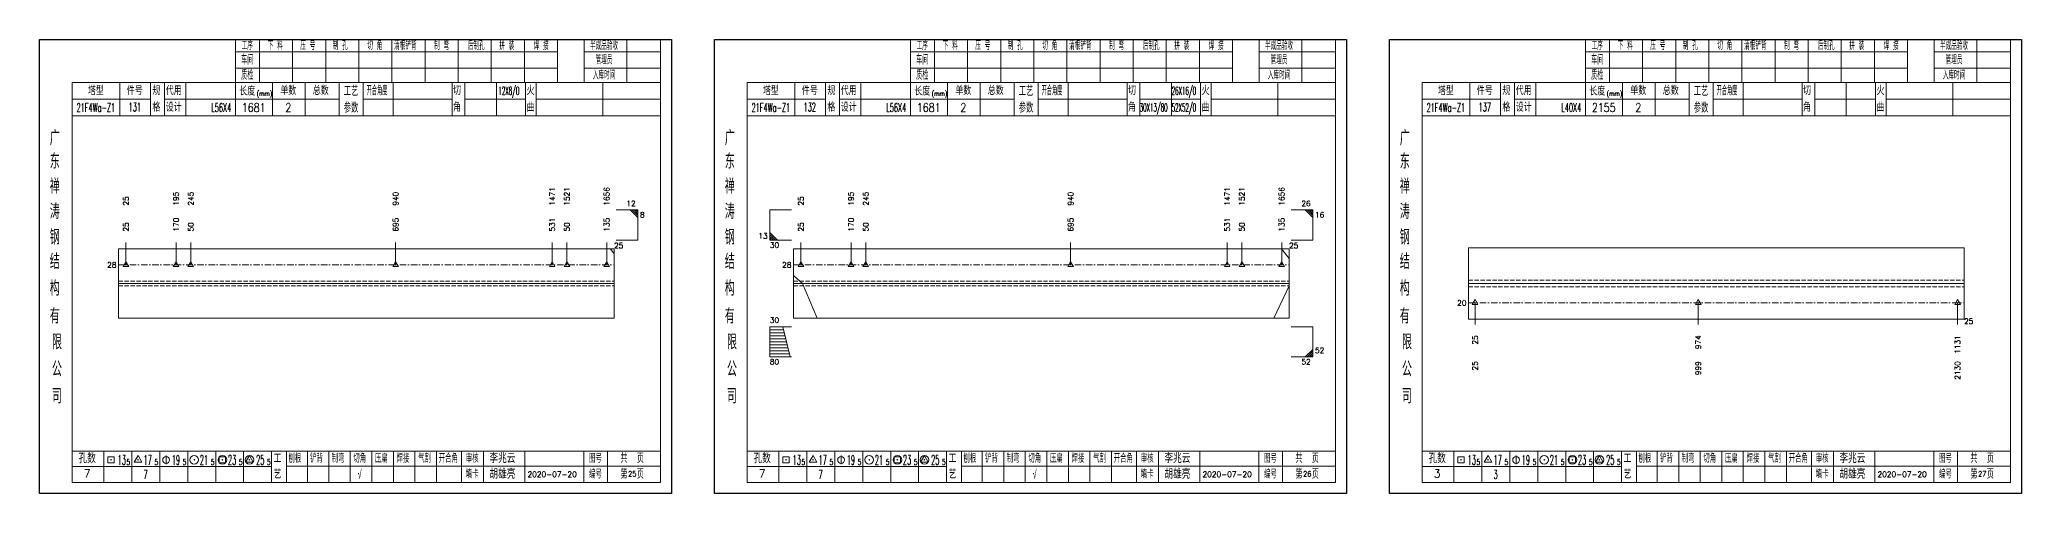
# Model space of a CAD drawing. Extents: x 1310 to 15542, y -76 to 8381.
# Drawn here: x 9008 to 9924, y 5794 to 6004 of the extents above; entities that cross this region are included whole.
import ezdxf
from ezdxf.enums import TextEntityAlignment as Align

# ---------------------------------------------------------------- set-up
doc = ezdxf.new("R2010")
doc.units = 0
doc.header["$MEASUREMENT"] = 0
doc.linetypes.add('一点画线', pattern=[5.2, 3, -1, 0.2, -1])
doc.linetypes.add('虚线', pattern=[2.75, 2, -0.75])
doc.layers.get('0').update_dxf_attribs({"linetype": 'CONTINUOUS', "lineweight": 25})
for name, color, linetype, lineweight in [('1', 7, 'CONTINUOUS', 25), ('4', 7, 'CONTINUOUS', 25), ('5', 7, 'CONTINUOUS', 25)]:
    doc.layers.add(name, color=color, linetype=linetype, lineweight=lineweight)
doc.styles.get("Standard").update_dxf_attribs({"font": 'simplex.shx', "width": 0.7, "height": 3, "bigfont": 'gbhzfs.shx'})

# ---------------------------------------------------------------- blocks, each defined once
blk = doc.blocks.new('孔17.5')
at = {"layer": '5', "color": 7, "linetype": 'Continuous', "lineweight": 13}
for p, q in [((0, 1), (-0.866, -0.5)), ((-0.1, -0.1), (0.1, 0.1)), ((0.1, -0.1), (-0.1, 0.1)), ((0.866, -0.5), (0, 1)), ((-0.866, -0.5), (0.866, -0.5))]:
    blk.add_line(p, q, dxfattribs=at)
blk = doc.blocks.new('CTJGK')
at = {"color": 6, "linetype": 'Continuous'}
for p, q in [((0, 209.97), (292.13, 209.97)), ((0, 0), (0, 209.97)), ((292.13, 209.97), (292.13, 0)), ((292.13, 0), (0, 0))]:
    blk.add_line(p, q, dxfattribs=at)

msp = doc.modelspace()

# ---------------------------------------------------------------- linework, layer by layer
at = {"color": 7, "linetype": 'Continuous', "lineweight": 13}
for p, q in [((9284.172, 5924.824), (9274.172, 5924.824)), ((9280.672, 5924.824), (9284.172, 5921.324)), ((9281.547, 5924.824), (9284.172, 5922.199)), ((9282.422, 5924.824), (9284.172, 5923.074)), ((9283.297, 5924.824), (9284.172, 5923.949)), ((9284.172, 5910.824), (9284.172, 5924.824)), ((9345.172, 5924.824), (9355.172, 5924.824)), ((9345.172, 5910.824), (9345.172, 5924.824)), ((9596.302, 5924.824), (9586.302, 5924.824)), ((9592.802, 5924.824), (9596.302, 5921.324)), ((9593.677, 5924.824), (9596.302, 5922.199)), ((9594.552, 5924.824), (9596.302, 5923.074)), ((9595.427, 5924.824), (9596.302, 5923.949)), ((9596.302, 5910.824), (9596.302, 5924.824)), ((9284.172, 5910.824), (9274.172, 5910.824)), ((9348.672, 5910.824), (9345.172, 5914.324)), ((9347.797, 5910.824), (9345.172, 5913.449)), ((9346.922, 5910.824), (9345.172, 5912.574)), ((9346.047, 5910.824), (9345.172, 5911.699)), ((9345.172, 5910.824), (9355.172, 5910.824)), ((9596.302, 5910.824), (9586.302, 5910.824)), ((9047.449, 5899.396), (9047.449, 5909.824)), ((9070.621, 5899.396), (9070.621, 5909.824)), ((9077.437, 5899.396), (9077.437, 5909.824)), ((9172.169, 5899.396), (9172.169, 5909.824)), ((9244.547, 5899.396), (9244.547, 5909.824)), ((9251.363, 5899.396), (9251.363, 5909.824)), ((9269.764, 5899.396), (9269.764, 5909.824)), ((9273.172, 5904.6), (9271.536, 5906.896)), ((9359.579, 5899.396), (9359.579, 5909.824)), ((9382.751, 5899.396), (9382.751, 5909.824)), ((9389.567, 5899.396), (9389.567, 5909.824)), ((9484.299, 5899.396), (9484.299, 5909.824)), ((9556.677, 5899.396), (9556.677, 5909.824)), ((9563.493, 5899.396), (9563.493, 5909.824)), ((9585.302, 5902.304), (9581.758, 5906.896)), ((9581.894, 5899.396), (9581.894, 5909.824)), ((9356.172, 5894.555), (9360.261, 5890.824)), ((9360.261, 5890.824), (9367.076, 5874.753)), ((9585.302, 5889.676), (9578.214, 5874.753)), ((9671.302, 5881.824), (9671.302, 5871.824)), ((9774.52, 5881.824), (9774.52, 5871.824)), ((9894.432, 5881.824), (9894.432, 5871.824)), ((9345.172, 5870.824), (9355.172, 5870.824)), ((9345.172, 5870.824), (9345.172, 5856.824)), ((9345.172, 5869.424), (9351.522, 5869.424)), ((9345.172, 5868.024), (9351.872, 5868.024)), ((9345.172, 5866.624), (9352.222, 5866.624)), ((9345.172, 5865.224), (9352.572, 5865.224)), ((9351.172, 5870.824), (9354.672, 5856.824)), ((9596.302, 5870.824), (9586.302, 5870.824)), ((9596.302, 5870.824), (9596.302, 5856.824)), ((9345.172, 5863.824), (9352.922, 5863.824)), ((9345.172, 5862.424), (9353.272, 5862.424)), ((9345.172, 5861.024), (9353.622, 5861.024)), ((9345.172, 5859.624), (9353.972, 5859.624)), ((9345.172, 5858.224), (9354.322, 5858.224)), ((9345.172, 5856.824), (9355.172, 5856.824)), ((9596.302, 5856.824), (9586.302, 5856.824)), ((9592.802, 5856.824), (9596.302, 5860.324)), ((9593.677, 5856.824), (9596.302, 5859.449)), ((9594.552, 5856.824), (9596.302, 5858.574)), ((9595.427, 5856.824), (9596.302, 5857.699))]:
    msp.add_line(p, q, dxfattribs=at)
at = {"color": 7, "linetype": 'Continuous', "lineweight": 18}
for p, q in [((9044.042, 5906.896), (9044.042, 5874.753)), ((9044.042, 5906.896), (9273.172, 5906.896)), ((9273.172, 5906.896), (9273.172, 5874.753)), ((9356.172, 5906.896), (9356.172, 5874.753)), ((9356.172, 5906.896), (9585.302, 5906.896)), ((9585.302, 5906.896), (9585.302, 5874.753)), ((9668.302, 5907.324), (9668.302, 5874.324)), ((9668.302, 5907.324), (9897.432, 5907.324)), ((9897.432, 5907.324), (9897.432, 5874.324)), ((9044.042, 5890.824), (9273.172, 5890.824)), ((9356.172, 5890.824), (9585.302, 5890.824)), ((9668.302, 5890.824), (9897.432, 5890.824))]:
    msp.add_line(p, q, dxfattribs=at)
at = {"color": 3, "linetype": '一点画线', "lineweight": 13}
for p, q in [((9044.042, 5899.396), (9273.172, 5899.396)), ((9356.172, 5899.396), (9585.302, 5899.396)), ((9668.302, 5881.824), (9897.432, 5881.824))]:
    msp.add_line(p, q, dxfattribs=at)
at = {"color": 1, "linetype": '虚线', "lineweight": 18}
for p, q in [((9044.042, 5891.896), (9273.172, 5891.896)), ((9044.042, 5889.753), (9273.172, 5889.753)), ((9356.172, 5891.896), (9585.302, 5891.896)), ((9356.172, 5889.753), (9585.302, 5889.753)), ((9668.302, 5892.324), (9897.432, 5892.324)), ((9668.302, 5889.324), (9897.432, 5889.324))]:
    msp.add_line(p, q, dxfattribs=at)
at = {"layer": '1', "color": 7, "linetype": 'Continuous', "lineweight": 18}
for p, q in [((9044.042, 5874.753), (9273.172, 5874.753)), ((9356.172, 5874.753), (9585.302, 5874.753)), ((9668.302, 5874.324), (9897.432, 5874.324))]:
    msp.add_line(p, q, dxfattribs=at)
at = {"layer": '4', "color": 1, "linetype": 'Continuous', "lineweight": 18}
for p, q in [((9007.542, 6003.651), (9007.542, 5793.681)), ((9299.672, 6003.651), (9007.542, 6003.651)), ((9098.172, 6003.651), (9098.172, 5983.811)), ((9109.202, 6003.651), (9109.202, 5983.791)), ((9124.512, 6003.651), (9124.512, 5983.791)), ((9139.832, 6003.651), (9139.832, 5983.791)), ((9155.142, 6003.651), (9155.142, 5983.791)), ((9170.452, 6003.651), (9170.452, 5983.791)), ((9185.762, 6003.651), (9185.762, 5983.791)), ((9201.082, 6003.651), (9201.082, 5983.791)), ((9216.392, 6003.651), (9216.392, 5983.791)), ((9231.702, 6003.651), (9231.702, 5983.791)), ((9247.012, 6003.651), (9247.012, 5983.811)), ((9247.012, 6003.651), (9247.012, 5983.791)), ((9259.292, 6003.651), (9259.292, 5983.791)), ((9279.042, 6003.651), (9279.042, 5983.791)), ((9294.622, 6003.651), (9294.622, 5983.791)), ((9299.672, 5973.851), (9299.672, 6003.651)), ((9319.672, 6003.651), (9319.672, 5793.681)), ((9611.802, 6003.651), (9319.672, 6003.651)), ((9410.302, 6003.651), (9410.302, 5983.811)), ((9421.332, 6003.651), (9421.332, 5983.791)), ((9436.642, 6003.651), (9436.642, 5983.791)), ((9451.962, 6003.651), (9451.962, 5983.791)), ((9467.272, 6003.651), (9467.272, 5983.791)), ((9482.582, 6003.651), (9482.582, 5983.791)), ((9497.892, 6003.651), (9497.892, 5983.791)), ((9513.212, 6003.651), (9513.212, 5983.791)), ((9528.522, 6003.651), (9528.522, 5983.791)), ((9543.832, 6003.651), (9543.832, 5983.791)), ((9559.142, 6003.651), (9559.142, 5983.811)), ((9559.142, 6003.651), (9559.142, 5983.791)), ((9571.422, 6003.651), (9571.422, 5983.791)), ((9591.172, 6003.651), (9591.172, 5983.791)), ((9606.752, 6003.651), (9606.752, 5983.791)), ((9611.802, 5973.851), (9611.802, 6003.651)), ((9631.802, 6003.651), (9631.802, 5793.681)), ((9923.932, 6003.651), (9631.802, 6003.651)), ((9722.432, 6003.651), (9722.432, 5983.811)), ((9733.462, 6003.651), (9733.462, 5983.791)), ((9748.772, 6003.651), (9748.772, 5983.791)), ((9764.092, 6003.651), (9764.092, 5983.791)), ((9779.402, 6003.651), (9779.402, 5983.791)), ((9794.712, 6003.651), (9794.712, 5983.791)), ((9810.022, 6003.651), (9810.022, 5983.791)), ((9825.342, 6003.651), (9825.342, 5983.791)), ((9840.652, 6003.651), (9840.652, 5983.791)), ((9855.962, 6003.651), (9855.962, 5983.791)), ((9871.272, 6003.651), (9871.272, 5983.811)), ((9871.272, 6003.651), (9871.272, 5983.791)), ((9883.552, 6003.651), (9883.552, 5983.791)), ((9903.302, 6003.651), (9903.302, 5983.791)), ((9918.882, 6003.651), (9918.882, 5983.791)), ((9923.932, 5973.851), (9923.932, 6003.651)), ((9247.012, 5997.921), (9098.172, 5997.921)), ((9294.622, 5997.921), (9259.292, 5997.921)), ((9559.142, 5997.921), (9410.302, 5997.921)), ((9606.752, 5997.921), (9571.422, 5997.921)), ((9871.272, 5997.921), (9722.432, 5997.921)), ((9918.882, 5997.921), (9883.552, 5997.921)), ((9247.012, 5990.441), (9098.172, 5990.441)), ((9294.622, 5990.441), (9259.292, 5990.441)), ((9559.142, 5990.441), (9410.302, 5990.441)), ((9606.752, 5990.441), (9571.422, 5990.441)), ((9871.272, 5990.441), (9722.432, 5990.441)), ((9918.882, 5990.441), (9883.552, 5990.441)), ((9022.552, 5983.791), (9022.552, 5798.731)), ((9294.622, 5983.791), (9022.552, 5983.791)), ((9058.822, 5976.031), (9022.552, 5976.031)), ((9044.672, 5983.801), (9044.672, 5968.381)), ((9058.822, 5968.381), (9058.822, 5983.791)), ((9065.322, 5968.381), (9065.322, 5983.791)), ((9146.042, 5976.081), (9065.322, 5976.081)), ((9075.192, 5983.791), (9075.192, 5968.381)), ((9098.172, 5983.811), (9098.172, 5968.381)), ((9115.292, 5983.791), (9115.292, 5968.381)), ((9130.342, 5983.791), (9130.342, 5968.381)), ((9146.042, 5983.791), (9146.042, 5968.381)), ((9157.102, 5983.791), (9157.102, 5968.381)), ((9157.102, 5976.081), (9198.352, 5976.081)), ((9171.052, 5983.791), (9171.052, 5968.381)), ((9198.352, 5983.791), (9198.352, 5968.381)), ((9204.112, 5983.791), (9204.112, 5968.381)), ((9204.112, 5976.081), (9232.192, 5976.081)), ((9218.732, 5983.791), (9218.732, 5968.381)), ((9232.192, 5983.791), (9232.192, 5968.381)), ((9237.182, 5983.791), (9237.182, 5968.381)), ((9237.182, 5976.081), (9294.802, 5976.081)), ((9267.922, 5983.791), (9267.922, 5968.381)), ((9294.622, 5798.731), (9294.622, 5983.791)), ((9334.682, 5983.791), (9334.682, 5798.731)), ((9606.752, 5983.791), (9334.682, 5983.791)), ((9370.952, 5976.031), (9334.682, 5976.031)), ((9356.802, 5983.801), (9356.802, 5968.381)), ((9370.952, 5968.381), (9370.952, 5983.791)), ((9377.452, 5968.381), (9377.452, 5983.791)), ((9458.172, 5976.081), (9377.452, 5976.081)), ((9387.322, 5983.791), (9387.322, 5968.381)), ((9410.302, 5983.811), (9410.302, 5968.381)), ((9427.422, 5983.791), (9427.422, 5968.381)), ((9442.472, 5983.791), (9442.472, 5968.381)), ((9458.172, 5983.791), (9458.172, 5968.381)), ((9469.232, 5983.791), (9469.232, 5968.381)), ((9469.232, 5976.081), (9510.482, 5976.081)), ((9483.182, 5983.791), (9483.182, 5968.381)), ((9510.482, 5983.791), (9510.482, 5968.381)), ((9516.242, 5983.791), (9516.242, 5968.381)), ((9516.242, 5976.081), (9544.322, 5976.081)), ((9530.862, 5983.791), (9530.862, 5968.381)), ((9544.322, 5983.791), (9544.322, 5968.381)), ((9549.312, 5983.791), (9549.312, 5968.381)), ((9549.312, 5976.081), (9606.932, 5976.081)), ((9580.052, 5983.791), (9580.052, 5968.381)), ((9606.752, 5798.731), (9606.752, 5983.791)), ((9646.812, 5983.791), (9646.812, 5798.731)), ((9918.882, 5983.791), (9646.812, 5983.791)), ((9683.082, 5976.031), (9646.812, 5976.031)), ((9668.932, 5983.801), (9668.932, 5968.381)), ((9683.082, 5968.381), (9683.082, 5983.791)), ((9689.582, 5968.381), (9689.582, 5983.791)), ((9770.302, 5976.081), (9689.582, 5976.081)), ((9699.452, 5983.791), (9699.452, 5968.381)), ((9722.432, 5983.811), (9722.432, 5968.381)), ((9739.552, 5983.791), (9739.552, 5968.381)), ((9754.602, 5983.791), (9754.602, 5968.381)), ((9770.302, 5983.791), (9770.302, 5968.381)), ((9781.362, 5983.791), (9781.362, 5968.381)), ((9781.362, 5976.081), (9822.612, 5976.081)), ((9795.312, 5983.791), (9795.312, 5968.381)), ((9822.612, 5983.791), (9822.612, 5968.381)), ((9828.372, 5983.791), (9828.372, 5968.381)), ((9828.372, 5976.081), (9856.452, 5976.081)), ((9842.992, 5983.791), (9842.992, 5968.381)), ((9856.452, 5983.791), (9856.452, 5968.381)), ((9861.442, 5983.791), (9861.442, 5968.381)), ((9861.442, 5976.081), (9919.062, 5976.081)), ((9892.182, 5983.791), (9892.182, 5968.381)), ((9918.882, 5798.731), (9918.882, 5983.791)), ((9294.802, 5968.381), (9022.552, 5968.381)), ((9299.672, 5793.681), (9299.672, 5973.851)), ((9606.932, 5968.381), (9334.682, 5968.381)), ((9611.802, 5793.681), (9611.802, 5973.851)), ((9919.062, 5968.381), (9646.812, 5968.381)), ((9923.932, 5793.681), (9923.932, 5973.851)), ((9022.552, 5813.261), (9294.622, 5813.261)), ((9037.242, 5813.261), (9037.242, 5798.731)), ((9050.172, 5798.731), (9050.172, 5813.261)), ((9063.102, 5813.261), (9063.102, 5798.731)), ((9076.022, 5798.731), (9076.022, 5813.261)), ((9088.952, 5813.261), (9088.952, 5798.731)), ((9101.882, 5798.731), (9101.882, 5813.261)), ((9114.802, 5798.731), (9114.802, 5813.261)), ((9121.672, 5798.731), (9121.672, 5813.261)), ((9131.332, 5798.731), (9131.332, 5813.261)), ((9141.272, 5798.731), (9141.272, 5813.261)), ((9151.212, 5798.731), (9151.212, 5813.261)), ((9161.162, 5798.731), (9161.162, 5813.261)), ((9171.102, 5798.731), (9171.102, 5813.261)), ((9181.042, 5798.731), (9181.042, 5813.261)), ((9190.992, 5798.731), (9190.992, 5813.261)), ((9202.632, 5798.731), (9202.632, 5813.261)), ((9212.782, 5798.731), (9212.782, 5813.261)), ((9231.842, 5798.731), (9231.842, 5813.261)), ((9259.222, 5798.731), (9259.222, 5813.261)), ((9270.182, 5798.731), (9270.182, 5813.261)), ((9334.682, 5813.261), (9606.752, 5813.261)), ((9349.372, 5813.261), (9349.372, 5798.731)), ((9362.302, 5798.731), (9362.302, 5813.261)), ((9375.232, 5813.261), (9375.232, 5798.731)), ((9388.152, 5798.731), (9388.152, 5813.261)), ((9401.082, 5813.261), (9401.082, 5798.731)), ((9414.012, 5798.731), (9414.012, 5813.261)), ((9426.932, 5798.731), (9426.932, 5813.261)), ((9433.802, 5798.731), (9433.802, 5813.261)), ((9443.462, 5798.731), (9443.462, 5813.261)), ((9453.402, 5798.731), (9453.402, 5813.261)), ((9463.342, 5798.731), (9463.342, 5813.261)), ((9473.292, 5798.731), (9473.292, 5813.261)), ((9483.232, 5798.731), (9483.232, 5813.261)), ((9493.172, 5798.731), (9493.172, 5813.261)), ((9503.122, 5798.731), (9503.122, 5813.261)), ((9514.762, 5798.731), (9514.762, 5813.261)), ((9524.912, 5798.731), (9524.912, 5813.261)), ((9543.972, 5798.731), (9543.972, 5813.261)), ((9571.352, 5798.731), (9571.352, 5813.261)), ((9582.312, 5798.731), (9582.312, 5813.261)), ((9646.812, 5813.261), (9918.882, 5813.261)), ((9661.502, 5813.261), (9661.502, 5798.731)), ((9674.432, 5798.731), (9674.432, 5813.261)), ((9687.362, 5813.261), (9687.362, 5798.731)), ((9700.282, 5798.731), (9700.282, 5813.261)), ((9713.212, 5813.261), (9713.212, 5798.731)), ((9726.142, 5798.731), (9726.142, 5813.261)), ((9739.062, 5798.731), (9739.062, 5813.261)), ((9745.932, 5798.731), (9745.932, 5813.261)), ((9755.592, 5798.731), (9755.592, 5813.261)), ((9765.532, 5798.731), (9765.532, 5813.261)), ((9775.472, 5798.731), (9775.472, 5813.261)), ((9785.422, 5798.731), (9785.422, 5813.261)), ((9795.362, 5798.731), (9795.362, 5813.261)), ((9805.302, 5798.731), (9805.302, 5813.261)), ((9815.252, 5798.731), (9815.252, 5813.261)), ((9826.892, 5798.731), (9826.892, 5813.261)), ((9837.042, 5798.731), (9837.042, 5813.261)), ((9856.102, 5798.731), (9856.102, 5813.261)), ((9883.482, 5798.731), (9883.482, 5813.261)), ((9894.442, 5798.731), (9894.442, 5813.261)), ((9114.802, 5806.131), (9022.552, 5806.131)), ((9121.632, 5806.291), (9294.622, 5806.291)), ((9426.932, 5806.131), (9334.682, 5806.131)), ((9433.762, 5806.291), (9606.752, 5806.291)), ((9739.062, 5806.131), (9646.812, 5806.131)), ((9745.892, 5806.291), (9918.882, 5806.291)), ((9007.542, 5793.681), (9299.672, 5793.681)), ((9022.552, 5798.731), (9294.622, 5798.731)), ((9319.672, 5793.681), (9611.802, 5793.681)), ((9334.682, 5798.731), (9606.752, 5798.731)), ((9631.802, 5793.681), (9923.932, 5793.681)), ((9646.812, 5798.731), (9918.882, 5798.731))]:
    msp.add_line(p, q, dxfattribs=at)
at = {"layer": '4', "color": 7, "linetype": 'Continuous', "lineweight": 13}
for p, q in [((9039.128, 5807.767), (9039.128, 5810.595)), ((9039.128, 5810.595), (9041.956, 5810.595)), ((9041.956, 5810.595), (9041.956, 5807.767)), ((9053.042, 5811.181), (9051.31, 5808.181)), ((9054.774, 5808.181), (9053.042, 5811.181)), ((9066.042, 5811.181), (9066.042, 5807.181)), ((9090.628, 5807.767), (9090.628, 5810.595)), ((9090.628, 5810.595), (9093.456, 5810.595)), ((9093.456, 5810.595), (9093.456, 5807.767)), ((9104.542, 5811.181), (9102.81, 5808.181)), ((9106.274, 5808.181), (9104.542, 5811.181)), ((9351.258, 5807.767), (9351.258, 5810.595)), ((9351.258, 5810.595), (9354.086, 5810.595)), ((9354.086, 5810.595), (9354.086, 5807.767)), ((9365.172, 5811.181), (9363.44, 5808.181)), ((9366.904, 5808.181), (9365.172, 5811.181)), ((9378.172, 5811.181), (9378.172, 5807.181)), ((9402.758, 5807.767), (9402.758, 5810.595)), ((9402.758, 5810.595), (9405.586, 5810.595)), ((9405.586, 5810.595), (9405.586, 5807.767)), ((9416.672, 5811.181), (9414.94, 5808.181)), ((9418.404, 5808.181), (9416.672, 5811.181)), ((9663.388, 5807.767), (9663.388, 5810.595)), ((9663.388, 5810.595), (9666.216, 5810.595)), ((9666.216, 5810.595), (9666.216, 5807.767)), ((9677.302, 5811.181), (9675.57, 5808.181)), ((9679.034, 5808.181), (9677.302, 5811.181)), ((9690.302, 5811.181), (9690.302, 5807.181)), ((9714.888, 5807.767), (9714.888, 5810.595)), ((9714.888, 5810.595), (9717.716, 5810.595)), ((9717.716, 5810.595), (9717.716, 5807.767)), ((9728.802, 5811.181), (9727.07, 5808.181)), ((9730.534, 5808.181), (9728.802, 5811.181)), ((9041.956, 5807.767), (9039.128, 5807.767)), ((9040.342, 5808.981), (9040.742, 5809.381)), ((9040.742, 5808.981), (9040.342, 5809.381)), ((9051.31, 5808.181), (9054.774, 5808.181)), ((9052.842, 5808.981), (9053.242, 5809.381)), ((9053.242, 5808.981), (9052.842, 5809.381)), ((9078.842, 5808.981), (9079.242, 5809.381)), ((9079.242, 5808.981), (9078.842, 5809.381)), ((9093.456, 5807.767), (9090.628, 5807.767)), ((9091.842, 5808.981), (9092.242, 5809.381)), ((9092.242, 5808.981), (9091.842, 5809.381)), ((9102.81, 5808.181), (9106.274, 5808.181)), ((9104.342, 5808.981), (9104.742, 5809.381)), ((9104.742, 5808.981), (9104.342, 5809.381)), ((9354.086, 5807.767), (9351.258, 5807.767)), ((9352.472, 5808.981), (9352.872, 5809.381)), ((9352.872, 5808.981), (9352.472, 5809.381)), ((9363.44, 5808.181), (9366.904, 5808.181)), ((9364.972, 5808.981), (9365.372, 5809.381)), ((9365.372, 5808.981), (9364.972, 5809.381)), ((9390.972, 5808.981), (9391.372, 5809.381)), ((9391.372, 5808.981), (9390.972, 5809.381)), ((9405.586, 5807.767), (9402.758, 5807.767)), ((9403.972, 5808.981), (9404.372, 5809.381)), ((9404.372, 5808.981), (9403.972, 5809.381)), ((9414.94, 5808.181), (9418.404, 5808.181)), ((9416.472, 5808.981), (9416.872, 5809.381)), ((9416.872, 5808.981), (9416.472, 5809.381)), ((9666.216, 5807.767), (9663.388, 5807.767)), ((9664.602, 5808.981), (9665.002, 5809.381)), ((9665.002, 5808.981), (9664.602, 5809.381)), ((9675.57, 5808.181), (9679.034, 5808.181)), ((9677.102, 5808.981), (9677.502, 5809.381)), ((9677.502, 5808.981), (9677.102, 5809.381)), ((9703.102, 5808.981), (9703.502, 5809.381)), ((9703.502, 5808.981), (9703.102, 5809.381)), ((9717.716, 5807.767), (9714.888, 5807.767)), ((9716.102, 5808.981), (9716.502, 5809.381)), ((9716.502, 5808.981), (9716.102, 5809.381)), ((9727.07, 5808.181), (9730.534, 5808.181)), ((9728.602, 5808.981), (9729.002, 5809.381)), ((9729.002, 5808.981), (9728.602, 5809.381))]:
    msp.add_line(p, q, dxfattribs=at)
for centre, radius in [((9066.042, 5809.181), 1.6), ((9079.042, 5809.181), 2), ((9092.042, 5809.181), 2), ((9104.542, 5809.181), 2), ((9378.172, 5809.181), 1.6), ((9391.172, 5809.181), 2), ((9404.172, 5809.181), 2), ((9416.672, 5809.181), 2), ((9690.302, 5809.181), 1.6), ((9703.302, 5809.181), 2), ((9716.302, 5809.181), 2), ((9728.802, 5809.181), 2)]:
    msp.add_circle(centre, radius, dxfattribs=at)

# ---------------------------------------------------------------- block references
at = {"color": 0, "linetype": 'Continuous'}
for p in [(9007.542, 5793.681), (9319.672, 5793.681), (9631.802, 5793.681)]:
    msp.add_blockref('CTJGK', p, dxfattribs=at)
at = {"color": 8, "linetype": 'Continuous', "lineweight": 9, "xscale": 1.5, "yscale": 1.5, "zscale": 1.5}
for p in [(9047.449, 5899.396), (9070.621, 5899.396), (9077.437, 5899.396), (9172.169, 5899.396), (9244.547, 5899.396), (9251.363, 5899.396), (9269.764, 5899.396), (9359.579, 5899.396), (9382.751, 5899.396), (9389.567, 5899.396), (9484.299, 5899.396), (9556.677, 5899.396), (9563.493, 5899.396), (9581.894, 5899.396)]:
    msp.add_blockref('孔17.5', p, dxfattribs=at)
at = {"layer": '1', "color": 8, "linetype": 'Continuous', "lineweight": 9, "xscale": 1.5, "yscale": 1.5, "zscale": 1.5}
for p in [(9671.302, 5881.824), (9774.52, 5881.824), (9894.432, 5881.824)]:
    msp.add_blockref('孔17.5', p, dxfattribs=at)

# ---------------------------------------------------------------- texts
at = {"color": 7, "linetype": 'Continuous', "lineweight": 13}
for s, p in [('25', (9047.449, 5926.824)), ('195', (9070.621, 5926.824)), ('245', (9077.437, 5926.824)), ('940', (9172.169, 5926.824)), ('1471', (9244.547, 5926.824)), ('1521', (9251.363, 5926.824)), ('1656', (9269.764, 5926.824)), ('25', (9359.579, 5926.824)), ('195', (9382.751, 5926.824)), ('245', (9389.567, 5926.824)), ('940', (9484.299, 5926.824)), ('1471', (9556.677, 5926.824)), ('1521', (9563.493, 5926.824)), ('1656', (9581.894, 5926.824))]:
    msp.add_text(s, height=2.5, rotation=90, dxfattribs=at).set_placement(p, align=Align.MIDDLE_LEFT)
for s, p in [('12', (9283.172, 5925.824)), ('26', (9595.302, 5925.824)), ('13', (9344.172, 5910.824))]:
    msp.add_text(s, height=2.5, dxfattribs=at).set_placement(p, align=Align.BOTTOM_RIGHT)
at = {"color": 8, "linetype": 'Continuous', "lineweight": 9}
for s, p in [('170', (9070.621, 5914.824)), ('695', (9172.169, 5914.824)), ('531', (9244.547, 5914.824)), ('135', (9269.764, 5914.824)), ('170', (9382.751, 5914.824)), ('695', (9484.299, 5914.824)), ('531', (9556.677, 5914.824)), ('135', (9581.894, 5914.824)), ('25', (9047.449, 5914.824)), ('50', (9077.437, 5914.824)), ('50', (9251.363, 5914.824)), ('25', (9359.579, 5914.824)), ('50', (9389.567, 5914.824)), ('50', (9563.493, 5914.824))]:
    msp.add_text(s, height=2.5, rotation=90, dxfattribs=at).set_placement(p, align=Align.MIDDLE_LEFT)
at = {"color": 7, "linetype": 'Continuous', "lineweight": 13}
for s, p in [('8', (9285.172, 5923.824)), ('16', (9597.302, 5923.824)), ('30', (9345.172, 5909.824)), ('80', (9345.172, 5855.824))]:
    msp.add_text(s, height=2.5, dxfattribs=at).set_placement(p, align=Align.TOP_LEFT)
for p in [(9273.172, 5908.324), (9585.302, 5908.324)]:
    msp.add_text('25', height=2.5, dxfattribs=at).set_placement(p, align=Align.MIDDLE_LEFT)
for s, p in [('28', (9043.042, 5899.396)), ('28', (9355.172, 5899.396)), ('20', (9667.302, 5881.824))]:
    msp.add_text(s, height=2.5, dxfattribs=at).set_placement(p, align=Align.MIDDLE_RIGHT)
for s, p in [('30', (9345.172, 5871.824)), ('52', (9597.302, 5857.824))]:
    msp.add_text(s, height=2.5, dxfattribs=at).set_placement(p, align=Align.BOTTOM_LEFT)
msp.add_text('52', height=2.5, dxfattribs=at).set_placement((9595.302, 5855.824), align=Align.TOP_RIGHT)
at = {"layer": '1', "color": 7, "linetype": 'Continuous', "lineweight": 13}
msp.add_text('25', height=2.5, dxfattribs=at).set_placement((9897.432, 5873.324), align=Align.MIDDLE_LEFT)
at = {"layer": '1', "color": 8, "linetype": 'Continuous', "lineweight": 9}
for s, p in [('25', (9671.302, 5866.824)), ('974', (9774.52, 5866.824)), ('1131', (9894.432, 5866.824))]:
    msp.add_text(s, height=2.5, rotation=90, dxfattribs=at).set_placement(p, align=Align.MIDDLE_RIGHT)
at = {"layer": '1', "color": 7, "linetype": 'Continuous', "lineweight": 13}
for s, p in [('25', (9671.302, 5854.824)), ('999', (9774.52, 5854.824)), ('2130', (9894.432, 5854.824))]:
    msp.add_text(s, height=2.5, rotation=90, dxfattribs=at).set_placement(p, align=Align.MIDDLE_RIGHT)
at = {"layer": '4', "color": 1, "linetype": 'Continuous', "lineweight": 25}
for s, height, width, p in [('工序', 3.7, 0.7, (9103.542, 6000.781)), ('下 料', 3.7, 0.7, (9116.542, 6000.781)), ('压 号', 3.7, 0.7, (9131.542, 6000.781)), ('制 孔', 3.7, 0.7, (9146.542, 6000.781)), ('切 角', 3.7, 0.7, (9162.542, 6000.781)), ('清根铲背 ', 3.7, 0.7, (9177.542, 6000.781)), (' 制 弯', 3.7, 0.7, (9192.542, 6000.781)), (' 后制孔', 3.7, 0.7, (9208.542, 6000.781)), ('拼 装', 3.7, 0.7, (9223.542, 6000.781)), (' 焊 接', 3.7, 0.7, (9238.542, 6000.781)), ('半成品验收', 3.7, 0.7, (9268.542, 6000.781)), ('工序', 3.7, 0.7, (9415.672, 6000.781)), ('下 料', 3.7, 0.7, (9428.672, 6000.781)), ('压 号', 3.7, 0.7, (9443.672, 6000.781)), ('制 孔', 3.7, 0.7, (9458.672, 6000.781)), ('切 角', 3.7, 0.7, (9474.672, 6000.781)), ('清根铲背 ', 3.7, 0.7, (9489.672, 6000.781)), (' 制 弯', 3.7, 0.7, (9504.672, 6000.781)), (' 后制孔', 3.7, 0.7, (9520.672, 6000.781)), ('拼 装', 3.7, 0.7, (9535.672, 6000.781)), (' 焊 接', 3.7, 0.7, (9550.672, 6000.781)), ('半成品验收', 3.7, 0.7, (9580.672, 6000.781)), ('工序', 3.7, 0.7, (9727.802, 6000.781)), ('下 料', 3.7, 0.7, (9740.802, 6000.781)), ('压 号', 3.7, 0.7, (9755.802, 6000.781)), ('制 孔', 3.7, 0.7, (9770.802, 6000.781)), ('切 角', 3.7, 0.7, (9786.802, 6000.781)), ('清根铲背 ', 3.7, 0.7, (9801.802, 6000.781)), (' 制 弯', 3.7, 0.7, (9816.802, 6000.781)), (' 后制孔', 3.7, 0.7, (9832.802, 6000.781)), ('拼 装', 3.7, 0.7, (9847.802, 6000.781)), (' 焊 接', 3.7, 0.7, (9862.802, 6000.781)), ('半成品验收', 3.7, 0.7, (9892.802, 6000.781)), ('车间', 4, 0.7, (9103.542, 5994.181)), ('管理员', 3.7, 0.7, (9268.542, 5994.181)), ('车间', 4, 0.7, (9415.672, 5994.181)), ('管理员', 3.7, 0.7, (9580.672, 5994.181)), ('车间', 4, 0.7, (9727.802, 5994.181)), ('管理员', 3.7, 0.7, (9892.802, 5994.181)), ('质检', 4, 0.7, (9103.542, 5987.121)), ('入库时间', 3.7, 0.7, (9268.542, 5987.121)), ('质检', 4, 0.7, (9415.672, 5987.121)), ('入库时间', 3.7, 0.7, (9580.672, 5987.121)), ('质检', 4, 0.7, (9727.802, 5987.121)), ('入库时间', 3.7, 0.7, (9892.802, 5987.121)), ('(mm)', 2.24, 0.7, (9111.542, 5978.681)), ('参数', 4.8, 0.7, (9151.542, 5972.231)), ('工艺', 4.8, 0.7, (9151.542, 5979.941)), ('开合角度', 4, 0.6, (9163.542, 5979.941)), ('12X8/0', 3.8, 0.4, (9224.542, 5979.941)), ('(mm)', 2.24, 0.7, (9423.672, 5978.681)), ('参数', 4.8, 0.7, (9463.672, 5972.231)), ('工艺', 4.8, 0.7, (9463.672, 5979.941)), ('开合角度', 4, 0.6, (9475.672, 5979.941)), ('26X16/0', 3.8, 0.4, (9536.672, 5979.941)), ('(mm)', 2.24, 0.7, (9735.802, 5978.681)), ('参数', 4.8, 0.7, (9775.802, 5972.231)), ('工艺', 4.8, 0.7, (9775.802, 5979.941)), ('开合角度', 4, 0.6, (9787.802, 5979.941)), ('21F4Wa-Z1', 4, 0.5, (9033.542, 5972.201)), ('131', 4, 0.5, (9051.542, 5972.451)), ('L56X4', 4, 0.5, (9091.542, 5972.181)), ('1681', 4, 0.8, (9106.542, 5972.231)), ('2', 4, 0.8, (9122.542, 5972.231)), ('21F4Wa-Z1', 4, 0.5, (9345.672, 5972.201)), ('132', 4, 0.5, (9363.672, 5972.451)), ('L56X4', 4, 0.5, (9403.672, 5972.181)), ('1681', 4, 0.8, (9418.672, 5972.231)), ('2', 4, 0.8, (9434.672, 5972.231)), ('30X13/80', 3.8, 0.4, (9522.672, 5972.231)), ('52X52/0', 3.8, 0.4, (9536.672, 5972.231)), ('21F4Wa-Z1', 4, 0.5, (9657.802, 5972.201)), ('137', 4, 0.5, (9675.802, 5972.451)), ('L40X4', 4, 0.5, (9715.802, 5972.181)), ('2155', 4, 0.8, (9730.802, 5972.231)), ('2', 4, 0.8, (9746.802, 5972.231)), ('广', 6.96, 0.7, (9014.542, 5958.151)), ('广', 6.96, 0.7, (9326.672, 5958.151)), ('广', 6.96, 0.7, (9638.802, 5958.151)), ('东', 6.96, 0.7, (9014.542, 5947.361)), ('东', 6.96, 0.7, (9326.672, 5947.361)), ('东', 6.96, 0.7, (9638.802, 5947.361)), ('禅', 6.96, 0.7, (9014.542, 5935.771)), ('禅', 6.96, 0.7, (9326.672, 5935.771)), ('禅', 6.96, 0.7, (9638.802, 5935.771)), ('涛', 6.96, 0.7, (9014.542, 5924.171)), ('涛', 6.96, 0.7, (9326.672, 5924.171)), ('涛', 6.96, 0.7, (9638.802, 5924.171)), ('钢', 6.96, 0.7, (9014.542, 5912.281)), ('钢', 6.96, 0.7, (9326.672, 5912.281)), ('钢', 6.96, 0.7, (9638.802, 5912.281)), ('结', 6.96, 0.7, (9014.542, 5900.971)), ('结', 6.96, 0.7, (9326.672, 5900.971)), ('结', 6.96, 0.7, (9638.802, 5900.971)), ('构', 6.96, 0.7, (9014.542, 5888.591)), ('构', 6.96, 0.7, (9326.672, 5888.591)), ('构', 6.96, 0.7, (9638.802, 5888.591)), ('有', 6.96, 0.7, (9014.542, 5875.781)), ('有', 6.96, 0.7, (9326.672, 5875.781)), ('有', 6.96, 0.7, (9638.802, 5875.781)), ('限', 6.96, 0.7, (9015.542, 5863.781)), ('限', 6.96, 0.7, (9327.672, 5863.781)), ('限', 6.96, 0.7, (9639.802, 5863.781)), ('公', 6.96, 0.7, (9015.542, 5851.241)), ('公', 6.96, 0.7, (9327.672, 5851.241)), ('公', 6.96, 0.7, (9639.802, 5851.241)), ('司', 6.96, 0.7, (9015.542, 5838.761)), ('司', 6.96, 0.7, (9327.672, 5838.761)), ('司', 6.96, 0.7, (9639.802, 5838.761)), ('13', 4.47, 0.5, (9045.542, 5809.181)), ('17', 4.47, 0.5, (9057.542, 5809.181)), ('19', 4.47, 0.5, (9070.542, 5809.181)), ('21', 4.47, 0.5, (9083.542, 5809.181)), ('23', 4.47, 0.5, (9096.542, 5809.181)), ('25', 4.47, 0.5, (9109.542, 5809.181)), ('刨根', 3.7, 0.8, (9125.542, 5809.781)), ('铲背', 3.7, 0.8, (9135.542, 5809.781)), ('制弯', 3.7, 0.8, (9145.542, 5809.781)), ('切角', 3.7, 0.8, (9155.542, 5809.781)), ('压扁', 3.7, 0.8, (9165.542, 5809.781)), ('焊接', 3.7, 0.8, (9175.542, 5809.781)), ('气割', 3.7, 0.8, (9185.542, 5809.781)), ('开合角', 3.7, 0.8, (9196.542, 5809.781)), ('审核', 3.7, 0.8, (9207.542, 5809.781)), ('图号', 3.7, 0.8, (9264.542, 5809.781)), ('共  页', 4, 0.8, (9281.542, 5809.781)), ('13', 4.47, 0.5, (9357.672, 5809.181)), ('17', 4.47, 0.5, (9369.672, 5809.181)), ('19', 4.47, 0.5, (9382.672, 5809.181)), ('21', 4.47, 0.5, (9395.672, 5809.181)), ('23', 4.47, 0.5, (9408.672, 5809.181)), ('25', 4.47, 0.5, (9421.672, 5809.181)), ('刨根', 3.7, 0.8, (9437.672, 5809.781)), ('铲背', 3.7, 0.8, (9447.672, 5809.781)), ('制弯', 3.7, 0.8, (9457.672, 5809.781)), ('切角', 3.7, 0.8, (9467.672, 5809.781)), ('压扁', 3.7, 0.8, (9477.672, 5809.781)), ('焊接', 3.7, 0.8, (9487.672, 5809.781)), ('气割', 3.7, 0.8, (9497.672, 5809.781)), ('开合角', 3.7, 0.8, (9508.672, 5809.781)), ('审核', 3.7, 0.8, (9519.672, 5809.781)), ('图号', 3.7, 0.8, (9576.672, 5809.781)), ('共  页', 4, 0.8, (9593.672, 5809.781)), ('13', 4.47, 0.5, (9669.802, 5809.181)), ('17', 4.47, 0.5, (9681.802, 5809.181)), ('19', 4.47, 0.5, (9694.802, 5809.181)), ('21', 4.47, 0.5, (9707.802, 5809.181)), ('23', 4.47, 0.5, (9720.802, 5809.181)), ('25', 4.47, 0.5, (9733.802, 5809.181)), ('刨根', 3.7, 0.8, (9749.802, 5809.781)), ('铲背', 3.7, 0.8, (9759.802, 5809.781)), ('制弯', 3.7, 0.8, (9769.802, 5809.781)), ('切角', 3.7, 0.8, (9779.802, 5809.781)), ('压扁', 3.7, 0.8, (9789.802, 5809.781)), ('焊接', 3.7, 0.8, (9799.802, 5809.781)), ('气割', 3.7, 0.8, (9809.802, 5809.781)), ('开合角', 3.7, 0.8, (9820.802, 5809.781)), ('审核', 3.7, 0.8, (9831.802, 5809.781)), ('图号', 3.7, 0.8, (9888.802, 5809.781)), ('共  页', 4, 0.8, (9905.802, 5809.781)), ('5', 2.68, 0.6, (9048.542, 5808.181)), ('7', 4, 0.5, (9056.542, 5802.431)), ('5', 2.68, 0.6, (9061.542, 5808.181)), ('5', 2.68, 0.6, (9074.542, 5808.181)), ('5', 2.68, 0.6, (9087.542, 5808.181)), ('5', 2.68, 0.6, (9100.542, 5808.181)), ('5', 2.68, 0.6, (9113.542, 5808.181)), ('√', 4, 0.6, (9155.542, 5802.511)), ('填卡', 3.7, 0.8, (9207.542, 5802.511)), ('编号', 3.7, 0.8, (9264.542, 5802.511)), ('第  页', 4, 0.8, (9281.542, 5802.511)), ('5', 2.68, 0.6, (9360.672, 5808.181)), ('7', 4, 0.5, (9368.672, 5802.431)), ('5', 2.68, 0.6, (9373.672, 5808.181)), ('5', 2.68, 0.6, (9386.672, 5808.181)), ('5', 2.68, 0.6, (9399.672, 5808.181)), ('5', 2.68, 0.6, (9412.672, 5808.181)), ('5', 2.68, 0.6, (9425.672, 5808.181)), ('√', 4, 0.6, (9467.672, 5802.511)), ('填卡', 3.7, 0.8, (9519.672, 5802.511)), ('编号', 3.7, 0.8, (9576.672, 5802.511)), ('第  页', 4, 0.8, (9593.672, 5802.511)), ('5', 2.68, 0.6, (9672.802, 5808.181)), ('3', 4, 0.5, (9680.802, 5802.431)), ('5', 2.68, 0.6, (9685.802, 5808.181)), ('5', 2.68, 0.6, (9698.802, 5808.181)), ('5', 2.68, 0.6, (9711.802, 5808.181)), ('5', 2.68, 0.6, (9724.802, 5808.181)), ('5', 2.68, 0.6, (9737.802, 5808.181)), ('填卡', 3.7, 0.8, (9831.802, 5802.511)), ('编号', 3.7, 0.8, (9888.802, 5802.511)), ('第  页', 4, 0.8, (9905.802, 5802.511))]:
    msp.add_text(s, height=height, dxfattribs=dict(at, width=width)).set_placement(p, align=Align.MIDDLE_CENTER)
for s, height, p in [('塔型', 3.7, (9033.542, 5979.911)), ('件号', 3.7, (9051.542, 5979.911)), ('规', 3.7, (9061.542, 5979.941)), ('代用', 3.7, (9069.542, 5979.941)), ('长度', 3.7, (9103.542, 5979.681)), ('单数', 3.7, (9122.542, 5979.941)), ('总数', 3.7, (9137.542, 5979.941)), ('切', 3.7, (9200.542, 5979.941)), ('火', 3.7, (9234.542, 5979.941)), ('塔型', 3.7, (9345.672, 5979.911)), ('件号', 3.7, (9363.672, 5979.911)), ('规', 3.7, (9373.672, 5979.941)), ('代用', 3.7, (9381.672, 5979.941)), ('长度', 3.7, (9415.672, 5979.681)), ('单数', 3.7, (9434.672, 5979.941)), ('总数', 3.7, (9449.672, 5979.941)), ('切', 3.7, (9512.672, 5979.941)), ('火', 3.7, (9546.672, 5979.941)), ('塔型', 3.7, (9657.802, 5979.911)), ('件号', 3.7, (9675.802, 5979.911)), ('规', 3.7, (9685.802, 5979.941)), ('代用', 3.7, (9693.802, 5979.941)), ('长度', 3.7, (9727.802, 5979.681)), ('单数', 3.7, (9746.802, 5979.941)), ('总数', 3.7, (9761.802, 5979.941)), ('切', 3.7, (9824.802, 5979.941)), ('火', 3.7, (9858.802, 5979.941)), ('格', 3.7, (9061.542, 5972.231)), ('设计', 3.7, (9069.542, 5972.231)), ('角', 3.7, (9200.542, 5972.231)), ('曲', 3.7, (9234.542, 5972.231)), ('格', 3.7, (9373.672, 5972.231)), ('设计', 3.7, (9381.672, 5972.231)), ('角', 3.7, (9512.672, 5972.231)), ('曲', 3.7, (9546.672, 5972.231)), ('格', 3.7, (9685.802, 5972.231)), ('设计', 3.7, (9693.802, 5972.231)), ('角', 3.7, (9824.802, 5972.231)), ('曲', 3.7, (9858.802, 5972.231)), ('孔数', 4, (9029.542, 5809.701)), ('工', 3.7, (9117.542, 5809.781)), ('李兆云', 4, (9221.542, 5809.781)), ('孔数', 4, (9341.672, 5809.701)), ('工', 3.7, (9429.672, 5809.781)), ('李兆云', 4, (9533.672, 5809.781)), ('孔数', 4, (9653.802, 5809.701)), ('工', 3.7, (9741.802, 5809.781)), ('李兆云', 4, (9845.802, 5809.781)), ('7', 3.7, (9029.542, 5802.871)), ('艺', 3.7, (9117.542, 5802.431)), ('胡雄亮', 4, (9221.542, 5802.511)), ('2020-07-20', 2.5, (9244.542, 5802.511)), ('7', 3.7, (9341.672, 5802.871)), ('艺', 3.7, (9429.672, 5802.431)), ('胡雄亮', 4, (9533.672, 5802.511)), ('2020-07-20', 2.5, (9556.672, 5802.511)), ('3', 3.7, (9653.802, 5802.871)), ('艺', 3.7, (9741.802, 5802.431)), ('胡雄亮', 4, (9845.802, 5802.511)), ('2020-07-20', 2.5, (9868.802, 5802.511))]:
    msp.add_text(s, height=height, dxfattribs=at).set_placement(p, align=Align.MIDDLE_CENTER)
at = {"layer": '4', "color": 6, "linetype": 'Continuous', "lineweight": 25, "width": 0.8}
for s, p in [('25', (9281.567, 5802.739)), ('26', (9593.697, 5802.739)), ('27', (9905.827, 5802.739))]:
    msp.add_text(s, height=2.5, dxfattribs=at).set_placement(p, align=Align.MIDDLE_CENTER)

doc.saveas('drawing.dxf')
